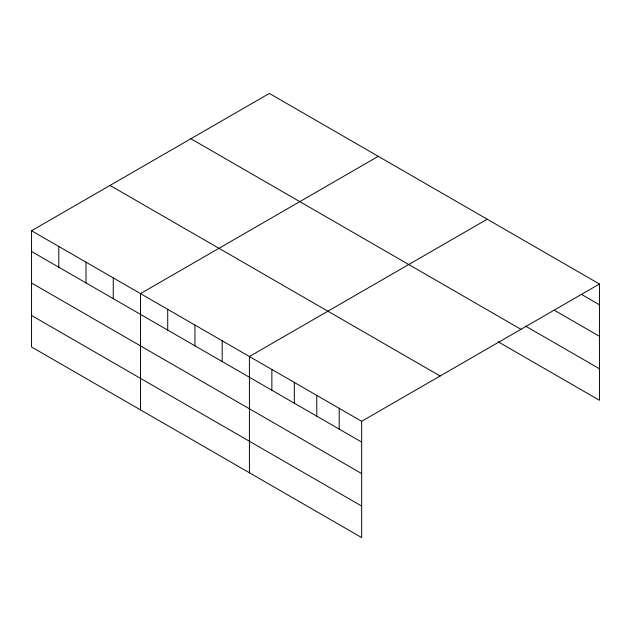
<?xml version="1.0" encoding="UTF-8"?>
<svg xmlns="http://www.w3.org/2000/svg" width="631" height="631" viewBox="0 0 631 631"><rect width="100%" height="100%" fill="white"/><g stroke="black" fill="none" stroke-linecap="round" stroke-linejoin="round"><path stroke-width="0.95" d="M361.65 473.581L361.65 421.303L31.55 230.725L31.55 346.987L361.65 537.565L361.65 473.581L31.55 283.003M498.025 341.718L599.45 400.275L599.45 284.013L269.35 93.435L31.55 230.725M378.284 156.322L140.484 293.612L140.484 409.874M487.219 219.217L249.419 356.507L249.419 472.769M361.65 421.303L599.45 284.013M581.159 294.22L599.45 304.781M554.554 310.373L599.45 336.291M525.457 326.046L599.45 368.764M190.877 138.741L520.977 329.319M110.023 185.419L440.122 375.997M31.55 251.485L361.65 442.071M31.55 315.468L361.65 506.054M339.202 408.344L339.202 429.112M316.762 395.385L316.762 416.152M294.314 382.425L294.314 403.193M271.866 369.466L271.866 390.234M222.183 340.787L222.183 361.547M194.947 325.06L194.947 345.827M167.72 309.34L167.72 330.1M113.249 277.892L113.249 298.652M86.013 262.173L86.013 282.933M58.786 246.445L58.786 267.213"/></g></svg>
